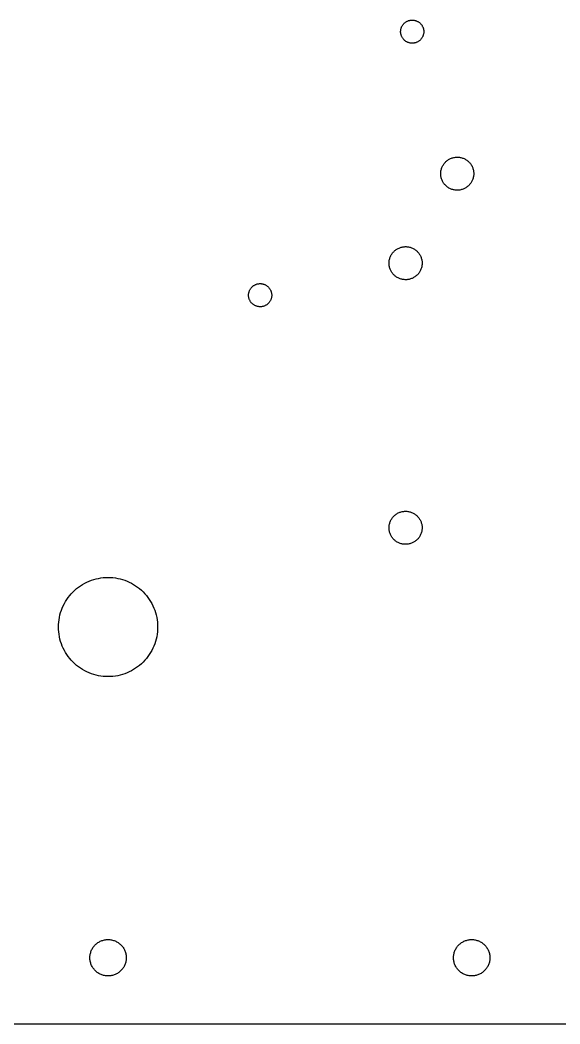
# Model space of a CAD drawing. Header units: metres. Extents: x -150 to 150, y -150 to 150.
# Drawn here: x -13.3 to 68.3, y -150 to 1.7 of the extents above; entities that cross this region are included whole.
import ezdxf

# ---------------------------------------------------------------- set-up
doc = ezdxf.new("R2010")
doc.units = ezdxf.units.M

msp = doc.modelspace()

# ---------------------------------------------------------------- linework, layer by layer
for p, q in [((45.0757, 1.48618), (45.1498, 1.52974)), ((45.1498, 1.52974), (45.2258, 1.56961)), ((45.2258, 1.56961), (45.3038, 1.6057)), ((45.3038, 1.6057), (45.3834, 1.63791)), ((45.3834, 1.63791), (45.4645, 1.66618)), ((45.4645, 1.66618), (45.5469, 1.69044)), ((45.5469, 1.69044), (45.6304, 1.71063)), ((45.6304, 1.71063), (45.7148, 1.7267)), ((45.7148, 1.7267), (45.7999, 1.73862)), ((45.7999, 1.73862), (45.8854, 1.74632)), ((45.8854, 1.74632), (45.9712, 1.74985)), ((45.9712, 1.74985), (46.0571, 1.74915)), ((46.0571, 1.74915), (46.1429, 1.74422)), ((46.1429, 1.74422), (46.2283, 1.73511)), ((46.2283, 1.73511), (46.3131, 1.7218)), ((46.3131, 1.7218), (46.3972, 1.70436)), ((46.3972, 1.70436), (46.4804, 1.68282)), ((46.4804, 1.68282), (46.5624, 1.65721)), ((46.5624, 1.65721), (46.643, 1.62761)), ((46.643, 1.62761), (46.7221, 1.59409)), ((46.7221, 1.59409), (46.7994, 1.55673)), ((46.7994, 1.55673), (46.8748, 1.51562)), ((44.2501, -0.028534), (44.2508, 0.057342)), ((44.2508, 0.057342), (44.2557, 0.143082)), ((44.2557, 0.143082), (44.2648, 0.2285)), ((44.2648, 0.2285), (44.2781, 0.313354)), ((44.2781, 0.313354), (44.2956, 0.397461)), ((44.2956, 0.397461), (44.3171, 0.480606)), ((44.3171, 0.480606), (44.3427, 0.562592)), ((44.3427, 0.562592), (44.3723, 0.643234)), ((44.3723, 0.643234), (44.4058, 0.722321)), ((44.4058, 0.722321), (44.4432, 0.799652)), ((44.4432, 0.799652), (44.4843, 0.875076)), ((44.4843, 0.875076), (44.5291, 0.94838)), ((44.5291, 0.94838), (44.5774, 1.01941)), ((44.5774, 1.01941), (44.6291, 1.08798)), ((44.6291, 1.08798), (44.6841, 1.15393)), ((44.6841, 1.15393), (44.7423, 1.2171)), ((44.7423, 1.2171), (44.8036, 1.27734)), ((44.8036, 1.27734), (44.8677, 1.3345)), ((44.8677, 1.3345), (44.9345, 1.38844)), ((44.9345, 1.38844), (45.0039, 1.43904)), ((45.0039, 1.43904), (45.0757, 1.48618)), ((46.8748, 1.51562), (46.9482, 1.47086)), ((46.9482, 1.47086), (47.0192, 1.42256)), ((47.0192, 1.42256), (47.0878, 1.37083)), ((47.0878, 1.37083), (47.1537, 1.3158)), ((47.1537, 1.3158), (47.2169, 1.2576)), ((47.2169, 1.2576), (47.2771, 1.19637)), ((47.2771, 1.19637), (47.3343, 1.13225)), ((47.3343, 1.13225), (47.3882, 1.06541)), ((47.3882, 1.06541), (47.4388, 0.996002)), ((47.4388, 0.996002), (47.4859, 0.924194)), ((47.4859, 0.924194), (47.5295, 0.850159)), ((47.5295, 0.850159), (47.5694, 0.774078)), ((47.5694, 0.774078), (47.6055, 0.696136)), ((47.6055, 0.696136), (47.6377, 0.616516)), ((47.6377, 0.616516), (47.666, 0.5354)), ((47.666, 0.5354), (47.6902, 0.453003)), ((47.6902, 0.453003), (47.7104, 0.369522)), ((47.7104, 0.369522), (47.7265, 0.285141)), ((47.7265, 0.285141), (47.7384, 0.200073)), ((47.7384, 0.200073), (47.7461, 0.114532)), ((47.7461, 0.114532), (47.7496, 0.028717)), ((47.7496, 0.028717), (47.7489, -0.057159)), ((44.2536, -0.114365), (44.2501, -0.028534)), ((44.2613, -0.199905), (44.2536, -0.114365)), ((44.2732, -0.284973), (44.2613, -0.199905)), ((44.2893, -0.369354), (44.2732, -0.284973)), ((44.3095, -0.452835), (44.2893, -0.369354)), ((44.3337, -0.535233), (44.3095, -0.452835)), ((44.362, -0.616348), (44.3337, -0.535233)), ((44.3942, -0.695969), (44.362, -0.616348)), ((44.4303, -0.773911), (44.3942, -0.695969)), ((44.4702, -0.849991), (44.4303, -0.773911)), ((44.5137, -0.924026), (44.4702, -0.849991)), ((44.5609, -0.995834), (44.5137, -0.924026)), ((44.6115, -1.06525), (44.5609, -0.995834)), ((44.6654, -1.13208), (44.6115, -1.06525)), ((44.7226, -1.1962), (44.6654, -1.13208)), ((44.7828, -1.25743), (44.7226, -1.1962)), ((44.846, -1.31563), (44.7828, -1.25743)), ((44.9119, -1.37067), (44.846, -1.31563)), ((44.9805, -1.42239), (44.9119, -1.37067)), ((45.0515, -1.47069), (44.9805, -1.42239)), ((45.1248, -1.51546), (45.0515, -1.47069)), ((45.2003, -1.55656), (45.1248, -1.51546)), ((46.924, -1.48601), (46.8499, -1.52957)), ((46.9958, -1.43887), (46.924, -1.48601)), ((47.0652, -1.38828), (46.9958, -1.43887)), ((47.132, -1.33434), (47.0652, -1.38828)), ((47.1961, -1.27718), (47.132, -1.33434)), ((47.2574, -1.21693), (47.1961, -1.27718)), ((47.3156, -1.15376), (47.2574, -1.21693)), ((47.3706, -1.08781), (47.3156, -1.15376)), ((47.4223, -1.01924), (47.3706, -1.08781)), ((47.4706, -0.948212), (47.4223, -1.01924)), ((47.5154, -0.874908), (47.4706, -0.948212)), ((47.5565, -0.799484), (47.5154, -0.874908)), ((47.5939, -0.722153), (47.5565, -0.799484)), ((47.6274, -0.643066), (47.5939, -0.722153)), ((47.657, -0.562424), (47.6274, -0.643066)), ((47.6826, -0.480438), (47.657, -0.562424)), ((47.7041, -0.397293), (47.6826, -0.480438)), ((47.7216, -0.313187), (47.7041, -0.397293)), ((47.7349, -0.228333), (47.7216, -0.313187)), ((47.744, -0.142914), (47.7349, -0.228333)), ((47.7489, -0.057159), (47.744, -0.142914)), ((45.2776, -1.59392), (45.2003, -1.55656)), ((45.3567, -1.62744), (45.2776, -1.59392)), ((45.4373, -1.65704), (45.3567, -1.62744)), ((45.5193, -1.68265), (45.4373, -1.65704)), ((45.6025, -1.70419), (45.5193, -1.68265)), ((45.6866, -1.72163), (45.6025, -1.70419)), ((45.7714, -1.73494), (45.6866, -1.72163)), ((45.8568, -1.74405), (45.7714, -1.73494)), ((45.9426, -1.74898), (45.8568, -1.74405)), ((46.0285, -1.74968), (45.9426, -1.74898)), ((46.1143, -1.74615), (46.0285, -1.74968)), ((46.1998, -1.73845), (46.1143, -1.74615)), ((46.2849, -1.72653), (46.1998, -1.73845)), ((46.3693, -1.71046), (46.2849, -1.72653)), ((46.4528, -1.69028), (46.3693, -1.71046)), ((46.5352, -1.66602), (46.4528, -1.69028)), ((46.6163, -1.63774), (46.5352, -1.66602)), ((46.6959, -1.60553), (46.6163, -1.63774)), ((46.7738, -1.56944), (46.6959, -1.60553)), ((46.8499, -1.52957), (46.7738, -1.56944)), ((51.0144, -19.7324), (51.1018, -19.6463)), ((51.1018, -19.6463), (51.1934, -19.5647)), ((51.1934, -19.5647), (51.2889, -19.4876)), ((51.2889, -19.4876), (51.3881, -19.4153)), ((51.3881, -19.4153), (51.4906, -19.348)), ((51.4906, -19.348), (51.5964, -19.2857)), ((51.5964, -19.2857), (51.7051, -19.2288)), ((51.7051, -19.2288), (51.8164, -19.1772)), ((51.8164, -19.1772), (51.9302, -19.1312)), ((51.9302, -19.1312), (52.0461, -19.0908)), ((52.0461, -19.0908), (52.1638, -19.0562)), ((52.1638, -19.0562), (52.283, -19.0273)), ((52.283, -19.0273), (52.4036, -19.0044)), ((52.4036, -19.0044), (52.5251, -18.9874)), ((52.5251, -18.9874), (52.6473, -18.9763)), ((52.6473, -18.9763), (52.7699, -18.9713)), ((52.7699, -18.9713), (52.8926, -18.9723)), ((52.8926, -18.9723), (53.0151, -18.9793)), ((53.0151, -18.9793), (53.1371, -18.9924)), ((53.1371, -18.9924), (53.2584, -19.0114)), ((53.2584, -19.0114), (53.3785, -19.0363)), ((53.3785, -19.0363), (53.4973, -19.0671)), ((53.4973, -19.0671), (53.6144, -19.1036)), ((53.6144, -19.1036), (53.7296, -19.1459)), ((53.7296, -19.1459), (53.8426, -19.1938)), ((53.8426, -19.1938), (53.9531, -19.2472)), ((53.9531, -19.2472), (54.0608, -19.3059)), ((54.0608, -19.3059), (54.1655, -19.3698)), ((54.1655, -19.3698), (54.267, -19.4389)), ((54.267, -19.4389), (54.365, -19.5128)), ((54.365, -19.5128), (54.4592, -19.5914)), ((54.4592, -19.5914), (54.5494, -19.6745)), ((54.5494, -19.6745), (54.6355, -19.762)), ((50.3192, -21.2667), (50.3322, -21.1447)), ((50.3322, -21.1447), (50.3512, -21.0234)), ((50.3512, -21.0234), (50.3761, -20.9033)), ((50.3761, -20.9033), (50.4069, -20.7845)), ((50.4069, -20.7845), (50.4435, -20.6674)), ((50.4435, -20.6674), (50.4858, -20.5522)), ((50.4858, -20.5522), (50.5337, -20.4392)), ((50.5337, -20.4392), (50.587, -20.3287)), ((50.587, -20.3287), (50.6458, -20.221)), ((50.6458, -20.221), (50.7097, -20.1162)), ((50.7097, -20.1162), (50.7787, -20.0148)), ((50.7787, -20.0148), (50.8526, -19.9168)), ((50.8526, -19.9168), (50.9312, -19.8226)), ((50.9312, -19.8226), (51.0144, -19.7324)), ((54.6355, -19.762), (54.7171, -19.8536)), ((54.7171, -19.8536), (54.7942, -19.9491)), ((54.7942, -19.9491), (54.8665, -20.0482)), ((54.8665, -20.0482), (54.9338, -20.1508)), ((54.9338, -20.1508), (54.996, -20.2566)), ((54.996, -20.2566), (55.053, -20.3652)), ((55.053, -20.3652), (55.1046, -20.4766)), ((55.1046, -20.4766), (55.1506, -20.5903)), ((55.1506, -20.5903), (55.191, -20.7062)), ((55.191, -20.7062), (55.2256, -20.8239)), ((55.2256, -20.8239), (55.2545, -20.9432)), ((55.2545, -20.9432), (55.2774, -21.0637)), ((55.2774, -21.0637), (55.2944, -21.1853)), ((55.2944, -21.1853), (55.3055, -21.3075)), ((50.3111, -21.5119), (50.3121, -21.3892)), ((50.3162, -21.6345), (50.3111, -21.5119)), ((50.3121, -21.3892), (50.3192, -21.2667)), ((50.3272, -21.7567), (50.3162, -21.6345)), ((50.3442, -21.8782), (50.3272, -21.7567)), ((50.3672, -21.9987), (50.3442, -21.8782)), ((50.396, -22.118), (50.3672, -21.9987)), ((50.4307, -22.2357), (50.396, -22.118)), ((50.4711, -22.3516), (50.4307, -22.2357)), ((50.5171, -22.4653), (50.4711, -22.3516)), ((50.5686, -22.5767), (50.5171, -22.4653)), ((50.6256, -22.6854), (50.5686, -22.5767)), ((50.6878, -22.7911), (50.6256, -22.6854)), ((54.9759, -22.721), (54.9119, -22.8257)), ((55.0346, -22.6132), (54.9759, -22.721)), ((55.088, -22.5027), (55.0346, -22.6132)), ((55.1359, -22.3898), (55.088, -22.5027)), ((55.1781, -22.2746), (55.1359, -22.3898)), ((55.2147, -22.1574), (55.1781, -22.2746)), ((55.2455, -22.0387), (55.2147, -22.1574)), ((55.2704, -21.9185), (55.2455, -22.0387)), ((55.2894, -21.7973), (55.2704, -21.9185)), ((55.3025, -21.6753), (55.2894, -21.7973)), ((55.3095, -21.5528), (55.3025, -21.6753)), ((55.3055, -21.3075), (55.3105, -21.4301)), ((55.3105, -21.4301), (55.3095, -21.5528)), ((50.7551, -22.8937), (50.6878, -22.7911)), ((50.8274, -22.9929), (50.7551, -22.8937)), ((50.9045, -23.0884), (50.8274, -22.9929)), ((50.9862, -23.1799), (50.9045, -23.0884)), ((51.0722, -23.2674), (50.9862, -23.1799)), ((51.1624, -23.3506), (51.0722, -23.2674)), ((51.2567, -23.4292), (51.1624, -23.3506)), ((51.3546, -23.5031), (51.2567, -23.4292)), ((51.4561, -23.5721), (51.3546, -23.5031)), ((51.5608, -23.636), (51.4561, -23.5721)), ((51.6685, -23.6948), (51.5608, -23.636)), ((51.7791, -23.7481), (51.6685, -23.6948)), ((51.892, -23.796), (51.7791, -23.7481)), ((52.0072, -23.8383), (51.892, -23.796)), ((52.1243, -23.8749), (52.0072, -23.8383)), ((52.2431, -23.9057), (52.1243, -23.8749)), ((52.3633, -23.9306), (52.2431, -23.9057)), ((52.4845, -23.9496), (52.3633, -23.9306)), ((52.6065, -23.9626), (52.4845, -23.9496)), ((52.729, -23.9696), (52.6065, -23.9626)), ((52.8517, -23.9706), (52.729, -23.9696)), ((52.9743, -23.9656), (52.8517, -23.9706)), ((53.0965, -23.9546), (52.9743, -23.9656)), ((53.218, -23.9376), (53.0965, -23.9546)), ((53.3386, -23.9146), (53.218, -23.9376)), ((53.4579, -23.8858), (53.3386, -23.9146)), ((53.5756, -23.8511), (53.4579, -23.8858)), ((53.6914, -23.8107), (53.5756, -23.8511)), ((53.8052, -23.7647), (53.6914, -23.8107)), ((53.9165, -23.7132), (53.8052, -23.7647)), ((54.0252, -23.6562), (53.9165, -23.7132)), ((54.131, -23.594), (54.0252, -23.6562)), ((54.2336, -23.5266), (54.131, -23.594)), ((54.3327, -23.4543), (54.2336, -23.5266)), ((54.4282, -23.3773), (54.3327, -23.4543)), ((54.5198, -23.2956), (54.4282, -23.3773)), ((54.6073, -23.2096), (54.5198, -23.2956)), ((54.6904, -23.1193), (54.6073, -23.2096)), ((54.769, -23.0251), (54.6904, -23.1193)), ((54.8429, -22.9272), (54.769, -23.0251)), ((54.9119, -22.8257), (54.8429, -22.9272)), ((43.0416, -33.4459), (43.1202, -33.3517)), ((43.1202, -33.3517), (43.2034, -33.2614)), ((43.2034, -33.2614), (43.2908, -33.1754)), ((43.2908, -33.1754), (43.3824, -33.0937)), ((43.3824, -33.0937), (43.4779, -33.0166)), ((43.4779, -33.0166), (43.5771, -32.9444)), ((43.5771, -32.9444), (43.6796, -32.877)), ((43.6796, -32.877), (43.7854, -32.8148)), ((43.7854, -32.8148), (43.8941, -32.7578)), ((43.8941, -32.7578), (44.0054, -32.7063)), ((44.0054, -32.7063), (44.1192, -32.6602)), ((44.1192, -32.6602), (44.2351, -32.6199)), ((44.2351, -32.6199), (44.3528, -32.5852)), ((44.3528, -32.5852), (44.472, -32.5564)), ((44.472, -32.5564), (44.5926, -32.5334)), ((44.5926, -32.5334), (44.7141, -32.5164)), ((44.7141, -32.5164), (44.8363, -32.5054)), ((44.8363, -32.5054), (44.9589, -32.5004)), ((44.9589, -32.5004), (45.0816, -32.5014)), ((45.0816, -32.5014), (45.2041, -32.5084)), ((45.2041, -32.5084), (45.3261, -32.5214)), ((45.3261, -32.5214), (45.4474, -32.5404)), ((45.4474, -32.5404), (45.5675, -32.5653)), ((45.5675, -32.5653), (45.6863, -32.5961)), ((45.6863, -32.5961), (45.8034, -32.6327)), ((45.8034, -32.6327), (45.9186, -32.675)), ((45.9186, -32.675), (46.0316, -32.7229)), ((46.0316, -32.7229), (46.1421, -32.7762)), ((46.1421, -32.7762), (46.2498, -32.835)), ((46.2498, -32.835), (46.3545, -32.8989)), ((46.3545, -32.8989), (46.456, -32.9679)), ((46.456, -32.9679), (46.554, -33.0418)), ((46.554, -33.0418), (46.6482, -33.1204)), ((46.6482, -33.1204), (46.7384, -33.2036)), ((46.7384, -33.2036), (46.8245, -33.291)), ((46.8245, -33.291), (46.9061, -33.3826)), ((46.9061, -33.3826), (46.9832, -33.4781)), ((42.5012, -34.9182), (42.5082, -34.7957)), ((42.5082, -34.7957), (42.5212, -34.6737)), ((42.5212, -34.6737), (42.5402, -34.5525)), ((42.5402, -34.5525), (42.5651, -34.4323)), ((42.5651, -34.4323), (42.5959, -34.3136)), ((42.5959, -34.3136), (42.6325, -34.1964)), ((42.6325, -34.1964), (42.6748, -34.0812)), ((42.6748, -34.0812), (42.7227, -33.9682)), ((42.7227, -33.9682), (42.776, -33.8578)), ((42.776, -33.8578), (42.8347, -33.75)), ((42.8347, -33.75), (42.8987, -33.6453)), ((42.8987, -33.6453), (42.9677, -33.5438)), ((42.9677, -33.5438), (43.0416, -33.4459)), ((46.9832, -33.4781), (47.0555, -33.5773)), ((47.0555, -33.5773), (47.1228, -33.6799)), ((47.1228, -33.6799), (47.185, -33.7856)), ((47.185, -33.7856), (47.242, -33.8943)), ((47.242, -33.8943), (47.2935, -34.0056)), ((47.2935, -34.0056), (47.3396, -34.1194)), ((47.3396, -34.1194), (47.38, -34.2353)), ((47.38, -34.2353), (47.4146, -34.353)), ((47.4146, -34.353), (47.4435, -34.4722)), ((47.4435, -34.4722), (47.4664, -34.5928)), ((47.4664, -34.5928), (47.4834, -34.7143)), ((47.4834, -34.7143), (47.4945, -34.8365)), ((47.4945, -34.8365), (47.4995, -34.9591)), ((42.5002, -35.0409), (42.5012, -34.9182)), ((42.5052, -35.1635), (42.5002, -35.0409)), ((42.5162, -35.2857), (42.5052, -35.1635)), ((42.5332, -35.4073), (42.5162, -35.2857)), ((42.5562, -35.5278), (42.5332, -35.4073)), ((42.585, -35.6471), (42.5562, -35.5278)), ((42.6197, -35.7648), (42.585, -35.6471)), ((42.66, -35.8806), (42.6197, -35.7648)), ((42.7061, -35.9944), (42.66, -35.8806)), ((42.7576, -36.1057), (42.7061, -35.9944)), ((42.8146, -36.2144), (42.7576, -36.1057)), ((42.8768, -36.3202), (42.8146, -36.2144)), ((42.9441, -36.4228), (42.8768, -36.3202)), ((47.1009, -36.3548), (47.0319, -36.4562)), ((47.1649, -36.25), (47.1009, -36.3548)), ((47.2236, -36.1423), (47.1649, -36.25)), ((47.277, -36.0318), (47.2236, -36.1423)), ((47.3249, -35.9188), (47.277, -36.0318)), ((47.3671, -35.8036), (47.3249, -35.9188)), ((47.4037, -35.6865), (47.3671, -35.8036)), ((47.4345, -35.5677), (47.4037, -35.6865)), ((47.4594, -35.4476), (47.4345, -35.5677)), ((47.4784, -35.3263), (47.4594, -35.4476)), ((47.4915, -35.2043), (47.4784, -35.3263)), ((47.4985, -35.0818), (47.4915, -35.2043)), ((47.4995, -34.9591), (47.4985, -35.0818)), ((43.0164, -36.5219), (42.9441, -36.4228)), ((43.0935, -36.6174), (43.0164, -36.5219)), ((43.1752, -36.709), (43.0935, -36.6174)), ((43.2612, -36.7965), (43.1752, -36.709)), ((43.3515, -36.8796), (43.2612, -36.7965)), ((43.4457, -36.9582), (43.3515, -36.8796)), ((43.5436, -37.0321), (43.4457, -36.9582)), ((43.6451, -37.1011), (43.5436, -37.0321)), ((43.7498, -37.1651), (43.6451, -37.1011)), ((43.8576, -37.2238), (43.7498, -37.1651)), ((43.968, -37.2772), (43.8576, -37.2238)), ((44.081, -37.3251), (43.968, -37.2772)), ((44.1962, -37.3673), (44.081, -37.3251)), ((44.3133, -37.4039), (44.1962, -37.3673)), ((44.4321, -37.4347), (44.3133, -37.4039)), ((44.5523, -37.4596), (44.4321, -37.4347)), ((44.6735, -37.4786), (44.5523, -37.4596)), ((44.7955, -37.4917), (44.6735, -37.4786)), ((44.918, -37.4987), (44.7955, -37.4917)), ((45.0407, -37.4997), (44.918, -37.4987)), ((45.1633, -37.4947), (45.0407, -37.4997)), ((45.2855, -37.4836), (45.1633, -37.4947)), ((45.4071, -37.4666), (45.2855, -37.4836)), ((45.5276, -37.4437), (45.4071, -37.4666)), ((45.6469, -37.4148), (45.5276, -37.4437)), ((45.7646, -37.3802), (45.6469, -37.4148)), ((45.8804, -37.3398), (45.7646, -37.3802)), ((45.9942, -37.2938), (45.8804, -37.3398)), ((46.1055, -37.2422), (45.9942, -37.2938)), ((46.2142, -37.1852), (46.1055, -37.2422)), ((46.32, -37.123), (46.2142, -37.1852)), ((46.4226, -37.0557), (46.32, -37.123)), ((46.5217, -36.9834), (46.4226, -37.0557)), ((46.6172, -36.9063), (46.5217, -36.9834)), ((46.7088, -36.8247), (46.6172, -36.9063)), ((46.7963, -36.7386), (46.7088, -36.8247)), ((46.8794, -36.6484), (46.7963, -36.7386)), ((46.958, -36.5542), (46.8794, -36.6484)), ((47.0319, -36.4562), (46.958, -36.5542)), ((21.2781, -39.5238), (21.2956, -39.4397)), ((21.2956, -39.4397), (21.3171, -39.3566)), ((21.3171, -39.3566), (21.3427, -39.2746)), ((21.3427, -39.2746), (21.3723, -39.1939)), ((21.3723, -39.1939), (21.4058, -39.1148)), ((21.4058, -39.1148), (21.4432, -39.0375)), ((21.4432, -39.0375), (21.4843, -38.9621)), ((21.4843, -38.9621), (21.5291, -38.8888)), ((21.5291, -38.8888), (21.5774, -38.8177)), ((21.5774, -38.8177), (21.6291, -38.7492)), ((21.6291, -38.7492), (21.6841, -38.6832)), ((21.6841, -38.6832), (21.7423, -38.6201)), ((21.7423, -38.6201), (21.8036, -38.5598)), ((21.8036, -38.5598), (21.8677, -38.5027)), ((21.8677, -38.5027), (21.9345, -38.4487)), ((21.9345, -38.4487), (22.0039, -38.3981)), ((22.0039, -38.3981), (22.0757, -38.351)), ((22.0757, -38.351), (22.1498, -38.3074)), ((22.1498, -38.3074), (22.2258, -38.2675)), ((22.2258, -38.2675), (22.3038, -38.2315)), ((22.3038, -38.2315), (22.3834, -38.1992)), ((22.3834, -38.1992), (22.4645, -38.171)), ((22.4645, -38.171), (22.5469, -38.1467)), ((22.5469, -38.1467), (22.6304, -38.1265)), ((22.6304, -38.1265), (22.7148, -38.1105)), ((22.7148, -38.1105), (22.7999, -38.0985)), ((22.7999, -38.0985), (22.8854, -38.0908)), ((22.8854, -38.0908), (22.9712, -38.0873)), ((22.9712, -38.0873), (23.0571, -38.088)), ((23.0571, -38.088), (23.1429, -38.0929)), ((23.1429, -38.0929), (23.2283, -38.1021)), ((23.2283, -38.1021), (23.3131, -38.1153)), ((23.3131, -38.1153), (23.3972, -38.1328)), ((23.3972, -38.1328), (23.4804, -38.1543)), ((23.4804, -38.1543), (23.5624, -38.1799)), ((23.5624, -38.1799), (23.643, -38.2095)), ((23.643, -38.2095), (23.7221, -38.2431)), ((23.7221, -38.2431), (23.7994, -38.2804)), ((23.7994, -38.2804), (23.8748, -38.3215)), ((23.8748, -38.3215), (23.9482, -38.3663)), ((23.9482, -38.3663), (24.0192, -38.4146)), ((24.0192, -38.4146), (24.0878, -38.4663)), ((24.0878, -38.4663), (24.1537, -38.5214)), ((24.1537, -38.5214), (24.2169, -38.5796)), ((24.2169, -38.5796), (24.2771, -38.6408)), ((24.2771, -38.6408), (24.3343, -38.7049)), ((24.3343, -38.7049), (24.3882, -38.7717)), ((24.3882, -38.7717), (24.4388, -38.8412)), ((24.4388, -38.8412), (24.4859, -38.913)), ((24.4859, -38.913), (24.5295, -38.987)), ((24.5295, -38.987), (24.5694, -39.0631)), ((24.5694, -39.0631), (24.6055, -39.141)), ((24.6055, -39.141), (24.6377, -39.2206)), ((24.6377, -39.2206), (24.666, -39.3017)), ((24.666, -39.3017), (24.6902, -39.3841)), ((24.6902, -39.3841), (24.7104, -39.4676)), ((21.2501, -39.8657), (21.2508, -39.7798)), ((21.2536, -39.9515), (21.2501, -39.8657)), ((21.2508, -39.7798), (21.2557, -39.6941)), ((21.2613, -40.0371), (21.2536, -39.9515)), ((21.2557, -39.6941), (21.2648, -39.6087)), ((21.2732, -40.1221), (21.2613, -40.0371)), ((21.2648, -39.6087), (21.2781, -39.5238)), ((21.2893, -40.2065), (21.2732, -40.1221)), ((21.3095, -40.29), (21.2893, -40.2065)), ((21.3337, -40.3724), (21.3095, -40.29)), ((21.362, -40.4535), (21.3337, -40.3724)), ((21.3942, -40.5331), (21.362, -40.4535)), ((21.4303, -40.6111), (21.3942, -40.5331)), ((21.4702, -40.6872), (21.4303, -40.6111)), ((21.5137, -40.7612), (21.4702, -40.6872)), ((21.5609, -40.833), (21.5137, -40.7612)), ((21.6115, -40.9024), (21.5609, -40.833)), ((21.6654, -40.9693), (21.6115, -40.9024)), ((21.7226, -41.0334), (21.6654, -40.9693)), ((24.3706, -40.925), (24.3156, -40.9909)), ((24.4223, -40.8564), (24.3706, -40.925)), ((24.4706, -40.7854), (24.4223, -40.8564)), ((24.5154, -40.7121), (24.4706, -40.7854)), ((24.5565, -40.6367), (24.5154, -40.7121)), ((24.5939, -40.5593), (24.5565, -40.6367)), ((24.6274, -40.4802), (24.5939, -40.5593)), ((24.657, -40.3996), (24.6274, -40.4802)), ((24.6826, -40.3176), (24.657, -40.3996)), ((24.7041, -40.2345), (24.6826, -40.3176)), ((24.7216, -40.1504), (24.7041, -40.2345)), ((24.7104, -39.4676), (24.7265, -39.552)), ((24.7349, -40.0655), (24.7216, -40.1504)), ((24.7265, -39.552), (24.7384, -39.6371)), ((24.744, -39.9801), (24.7349, -40.0655)), ((24.7384, -39.6371), (24.7461, -39.7226)), ((24.7489, -39.8943), (24.744, -39.9801)), ((24.7461, -39.7226), (24.7496, -39.8084)), ((24.7496, -39.8084), (24.7489, -39.8943)), ((21.7828, -41.0946), (21.7226, -41.0334)), ((21.846, -41.1528), (21.7828, -41.0946)), ((21.9119, -41.2078), (21.846, -41.1528)), ((21.9805, -41.2596), (21.9119, -41.2078)), ((22.0515, -41.3079), (21.9805, -41.2596)), ((22.1248, -41.3526), (22.0515, -41.3079)), ((22.2003, -41.3937), (22.1248, -41.3526)), ((22.2776, -41.4311), (22.2003, -41.3937)), ((22.3567, -41.4646), (22.2776, -41.4311)), ((22.4373, -41.4942), (22.3567, -41.4646)), ((22.5193, -41.5198), (22.4373, -41.4942)), ((22.6025, -41.5414), (22.5193, -41.5198)), ((22.6866, -41.5588), (22.6025, -41.5414)), ((22.7714, -41.5721), (22.6866, -41.5588)), ((22.8568, -41.5812), (22.7714, -41.5721)), ((22.9426, -41.5861), (22.8568, -41.5812)), ((23.0285, -41.5868), (22.9426, -41.5861)), ((23.1143, -41.5833), (23.0285, -41.5868)), ((23.1998, -41.5756), (23.1143, -41.5833)), ((23.2849, -41.5637), (23.1998, -41.5756)), ((23.3693, -41.5476), (23.2849, -41.5637)), ((23.4528, -41.5275), (23.3693, -41.5476)), ((23.5352, -41.5032), (23.4528, -41.5275)), ((23.6163, -41.4749), (23.5352, -41.5032)), ((23.6959, -41.4427), (23.6163, -41.4749)), ((23.7738, -41.4066), (23.6959, -41.4427)), ((23.8499, -41.3667), (23.7738, -41.4066)), ((23.924, -41.3232), (23.8499, -41.3667)), ((23.9958, -41.276), (23.924, -41.3232)), ((24.0652, -41.2254), (23.9958, -41.276)), ((24.132, -41.1715), (24.0652, -41.2254)), ((24.1961, -41.1143), (24.132, -41.1715)), ((24.2574, -41.0541), (24.1961, -41.1143)), ((24.3156, -40.9909), (24.2574, -41.0541)), ((43.6797, -72.877), (43.7854, -72.8148)), ((43.7854, -72.8148), (43.8941, -72.7578)), ((43.8941, -72.7578), (44.0054, -72.7063)), ((44.0054, -72.7063), (44.1192, -72.6602)), ((44.1192, -72.6602), (44.2351, -72.6198)), ((44.2351, -72.6198), (44.3528, -72.5852)), ((44.3528, -72.5852), (44.472, -72.5564)), ((44.472, -72.5564), (44.5926, -72.5334)), ((44.5926, -72.5334), (44.7141, -72.5164)), ((44.7141, -72.5164), (44.8363, -72.5054)), ((44.8363, -72.5054), (44.9589, -72.5003)), ((44.9589, -72.5003), (45.0816, -72.5013)), ((45.0816, -72.5013), (45.2041, -72.5084)), ((45.2041, -72.5084), (45.3261, -72.5214)), ((45.3261, -72.5214), (45.4474, -72.5404)), ((45.4474, -72.5404), (45.5675, -72.5653)), ((45.5675, -72.5653), (45.6863, -72.5961)), ((45.6863, -72.5961), (45.8034, -72.6327)), ((45.8034, -72.6327), (45.9186, -72.675)), ((45.9186, -72.675), (46.0316, -72.7229)), ((46.0316, -72.7229), (46.1421, -72.7762)), ((46.1421, -72.7762), (46.2498, -72.8349)), ((46.2498, -72.8349), (46.3546, -72.8989)), ((42.5651, -74.4323), (42.5959, -74.3135)), ((42.5959, -74.3135), (42.6325, -74.1964)), ((42.6325, -74.1964), (42.6748, -74.0812)), ((42.6748, -74.0812), (42.7227, -73.9682)), ((42.7227, -73.9682), (42.776, -73.8577)), ((42.776, -73.8577), (42.8348, -73.75)), ((42.8348, -73.75), (42.8987, -73.6453)), ((42.8987, -73.6453), (42.9677, -73.5438)), ((42.9677, -73.5438), (43.0416, -73.4459)), ((43.0416, -73.4459), (43.1202, -73.3516)), ((43.1202, -73.3516), (43.2034, -73.2614)), ((43.2034, -73.2614), (43.2908, -73.1754)), ((43.2908, -73.1754), (43.3824, -73.0937)), ((43.3824, -73.0937), (43.4779, -73.0166)), ((43.4779, -73.0166), (43.5771, -72.9443)), ((43.5771, -72.9443), (43.6797, -72.877)), ((46.3546, -72.8989), (46.456, -72.9679)), ((46.456, -72.9679), (46.554, -73.0418)), ((46.554, -73.0418), (46.6482, -73.1204)), ((46.6482, -73.1204), (46.7384, -73.2036)), ((46.7384, -73.2036), (46.8245, -73.291)), ((46.8245, -73.291), (46.9061, -73.3826)), ((46.9061, -73.3826), (46.9832, -73.4781)), ((46.9832, -73.4781), (47.0555, -73.5773)), ((47.0555, -73.5773), (47.1228, -73.6798)), ((47.1228, -73.6798), (47.185, -73.7856)), ((47.185, -73.7856), (47.242, -73.8943)), ((47.242, -73.8943), (47.2936, -74.0056)), ((47.2936, -74.0056), (47.3396, -74.1194)), ((47.3396, -74.1194), (47.38, -74.2352)), ((47.38, -74.2352), (47.4146, -74.353)), ((47.4146, -74.353), (47.4435, -74.4722)), ((42.5002, -75.0409), (42.5012, -74.9182)), ((42.5052, -75.1635), (42.5002, -75.0409)), ((42.5012, -74.9182), (42.5082, -74.7957)), ((42.5162, -75.2857), (42.5052, -75.1635)), ((42.5082, -74.7957), (42.5212, -74.6737)), ((42.5332, -75.4072), (42.5162, -75.2857)), ((42.5212, -74.6737), (42.5402, -74.5525)), ((42.5562, -75.5278), (42.5332, -75.4072)), ((42.5402, -74.5525), (42.5651, -74.4323)), ((42.585, -75.647), (42.5562, -75.5278)), ((42.6197, -75.7648), (42.585, -75.647)), ((42.6601, -75.8806), (42.6197, -75.7648)), ((47.3671, -75.8036), (47.3249, -75.9188)), ((47.4037, -75.6865), (47.3671, -75.8036)), ((47.4345, -75.5677), (47.4037, -75.6865)), ((47.4594, -75.4476), (47.4345, -75.5677)), ((47.4435, -74.4722), (47.4664, -74.5928)), ((47.4784, -75.3263), (47.4594, -75.4476)), ((47.4664, -74.5928), (47.4834, -74.7143)), ((47.4915, -75.2043), (47.4784, -75.3263)), ((47.4834, -74.7143), (47.4945, -74.8365)), ((47.4985, -75.0818), (47.4915, -75.2043)), ((47.4945, -74.8365), (47.4995, -74.9591)), ((47.4995, -74.9591), (47.4985, -75.0818)), ((42.7061, -75.9944), (42.6601, -75.8806)), ((42.7576, -76.1057), (42.7061, -75.9944)), ((42.8146, -76.2144), (42.7576, -76.1057)), ((42.8768, -76.3202), (42.8146, -76.2144)), ((42.9442, -76.4228), (42.8768, -76.3202)), ((43.0164, -76.5219), (42.9442, -76.4228)), ((43.0935, -76.6174), (43.0164, -76.5219)), ((43.1752, -76.709), (43.0935, -76.6174)), ((43.2612, -76.7965), (43.1752, -76.709)), ((43.3515, -76.8796), (43.2612, -76.7965)), ((43.4457, -76.9582), (43.3515, -76.8796)), ((43.5436, -77.0321), (43.4457, -76.9582)), ((43.6451, -77.1011), (43.5436, -77.0321)), ((43.7498, -77.1651), (43.6451, -77.1011)), ((43.8576, -77.2238), (43.7498, -77.1651)), ((43.968, -77.2772), (43.8576, -77.2238)), ((44.081, -77.325), (43.968, -77.2772)), ((44.1962, -77.3673), (44.081, -77.325)), ((44.3134, -77.4039), (44.1962, -77.3673)), ((45.7646, -77.3802), (45.6469, -77.4148)), ((45.8804, -77.3398), (45.7646, -77.3802)), ((45.9942, -77.2937), (45.8804, -77.3398)), ((46.1055, -77.2422), (45.9942, -77.2937)), ((46.2142, -77.1852), (46.1055, -77.2422)), ((46.32, -77.123), (46.2142, -77.1852)), ((46.4226, -77.0557), (46.32, -77.123)), ((46.5217, -76.9834), (46.4226, -77.0557)), ((46.6172, -76.9063), (46.5217, -76.9834)), ((46.7088, -76.8247), (46.6172, -76.9063)), ((46.7963, -76.7386), (46.7088, -76.8247)), ((46.8794, -76.6484), (46.7963, -76.7386)), ((46.958, -76.5542), (46.8794, -76.6484)), ((47.0319, -76.4562), (46.958, -76.5542)), ((47.1009, -76.3547), (47.0319, -76.4562)), ((47.1649, -76.25), (47.1009, -76.3547)), ((47.2236, -76.1423), (47.1649, -76.25)), ((47.277, -76.0318), (47.2236, -76.1423)), ((47.3249, -75.9188), (47.277, -76.0318)), ((44.4321, -77.4347), (44.3134, -77.4039)), ((44.5523, -77.4596), (44.4321, -77.4347)), ((44.6735, -77.4786), (44.5523, -77.4596)), ((44.7955, -77.4916), (44.6735, -77.4786)), ((44.918, -77.4987), (44.7955, -77.4916)), ((45.0407, -77.4997), (44.918, -77.4987)), ((45.1633, -77.4947), (45.0407, -77.4997)), ((45.2855, -77.4836), (45.1633, -77.4947)), ((45.4071, -77.4666), (45.2855, -77.4836)), ((45.5276, -77.4437), (45.4071, -77.4666)), ((45.6469, -77.4148), (45.5276, -77.4437)), ((-3.85576, -83.567), (-3.53546, -83.3856)), ((-3.53546, -83.3856), (-3.20665, -83.2201)), ((-3.20665, -83.2201), (-2.87012, -83.0709)), ((-2.87012, -83.0709), (-2.52667, -82.9384)), ((-2.52667, -82.9384), (-2.17712, -82.8229)), ((-2.17712, -82.8229), (-1.82234, -82.7248)), ((-1.82234, -82.7248), (-1.46317, -82.6441)), ((-1.46317, -82.6441), (-1.10046, -82.5812)), ((-1.10046, -82.5812), (-0.735123, -82.5361)), ((-0.735123, -82.5361), (-0.367996, -82.509)), ((-0.367996, -82.509), (0, -82.5)), ((0, -82.5), (0.367996, -82.509)), ((0.367996, -82.509), (0.735123, -82.5361)), ((0.735123, -82.5361), (1.10046, -82.5812)), ((1.10046, -82.5812), (1.46317, -82.6441)), ((1.46317, -82.6441), (1.82234, -82.7248)), ((1.82234, -82.7248), (2.17712, -82.8229)), ((2.17712, -82.8229), (2.52667, -82.9384)), ((2.52667, -82.9384), (2.87012, -83.0709)), ((2.87012, -83.0709), (3.20665, -83.2201)), ((3.20665, -83.2201), (3.53546, -83.3856)), ((3.53546, -83.3856), (3.85576, -83.567)), ((-5.79758, -85.2421), (-5.55713, -84.9633)), ((-5.55713, -84.9633), (-5.3033, -84.6967)), ((-5.3033, -84.6967), (-5.03668, -84.4429)), ((-5.03668, -84.4429), (-4.75795, -84.2024)), ((-4.75795, -84.2024), (-4.46774, -83.9759)), ((-4.46774, -83.9759), (-4.16676, -83.764)), ((-4.16676, -83.764), (-3.85576, -83.567)), ((3.85576, -83.567), (4.16676, -83.764)), ((4.16676, -83.764), (4.46774, -83.9759)), ((4.46774, -83.9759), (4.75795, -84.2024)), ((4.75795, -84.2024), (5.03668, -84.4429)), ((5.03668, -84.4429), (5.3033, -84.6967)), ((5.3033, -84.6967), (5.55713, -84.9633)), ((5.55713, -84.9633), (5.79758, -85.2421)), ((-6.77991, -86.7933), (-6.6144, -86.4645)), ((-6.6144, -86.4645), (-6.43295, -86.1442)), ((-6.43295, -86.1442), (-6.23601, -85.8332)), ((-6.23601, -85.8332), (-6.02405, -85.5323)), ((-6.02405, -85.5323), (-5.79758, -85.2421)), ((5.79758, -85.2421), (6.02405, -85.5323)), ((6.02405, -85.5323), (6.23601, -85.8332)), ((6.23601, -85.8332), (6.43295, -86.1442)), ((6.43295, -86.1442), (6.6144, -86.4645)), ((6.6144, -86.4645), (6.77991, -86.7933)), ((-7.27522, -88.1776), (-7.17705, -87.8229)), ((-7.17705, -87.8229), (-7.06157, -87.4733)), ((-7.06157, -87.4733), (-6.92909, -87.1299)), ((-6.92909, -87.1299), (-6.77991, -86.7933)), ((6.77991, -86.7933), (6.92909, -87.1299)), ((6.92909, -87.1299), (7.06157, -87.4733)), ((7.06157, -87.4733), (7.17705, -87.8229)), ((7.17705, -87.8229), (7.27522, -88.1776)), ((-7.49095, -89.632), (-7.46388, -89.2649)), ((-7.46388, -89.2649), (-7.41882, -88.8995)), ((-7.41882, -88.8995), (-7.35588, -88.5368)), ((-7.35588, -88.5368), (-7.27522, -88.1776)), ((7.27522, -88.1776), (7.35588, -88.5368)), ((7.35588, -88.5368), (7.41882, -88.8995)), ((7.41882, -88.8995), (7.46388, -89.2649)), ((7.46388, -89.2649), (7.49095, -89.632)), ((-7.5, -90), (-7.49095, -89.632)), ((-7.49095, -90.368), (-7.5, -90)), ((-7.46388, -90.7351), (-7.49095, -90.368)), ((-7.41882, -91.1005), (-7.46388, -90.7351)), ((7.46388, -90.7351), (7.41882, -91.1005)), ((7.49095, -90.368), (7.46388, -90.7351)), ((7.49095, -89.632), (7.5, -90)), ((7.5, -90), (7.49095, -90.368)), ((-7.35588, -91.4632), (-7.41882, -91.1005)), ((-7.27522, -91.8223), (-7.35588, -91.4632)), ((-7.17705, -92.1771), (-7.27522, -91.8223)), ((-7.06157, -92.5267), (-7.17705, -92.1771)), ((-6.92909, -92.8701), (-7.06157, -92.5267)), ((7.06157, -92.5267), (6.92909, -92.8701)), ((7.17705, -92.1771), (7.06157, -92.5267)), ((7.27522, -91.8223), (7.17705, -92.1771)), ((7.35588, -91.4632), (7.27522, -91.8223)), ((7.41882, -91.1005), (7.35588, -91.4632)), ((-6.77991, -93.2067), (-6.92909, -92.8701)), ((-6.6144, -93.5355), (-6.77991, -93.2067)), ((-6.43295, -93.8558), (-6.6144, -93.5355)), ((-6.23601, -94.1668), (-6.43295, -93.8558)), ((6.43295, -93.8558), (6.23601, -94.1668)), ((6.6144, -93.5355), (6.43295, -93.8558)), ((6.77991, -93.2067), (6.6144, -93.5355)), ((6.92909, -92.8701), (6.77991, -93.2067)), ((-6.02405, -94.4677), (-6.23601, -94.1668)), ((-5.79758, -94.7579), (-6.02405, -94.4677)), ((-5.55713, -95.0367), (-5.79758, -94.7579)), ((-5.3033, -95.3033), (-5.55713, -95.0367)), ((-5.03668, -95.5571), (-5.3033, -95.3033)), ((-4.75795, -95.7976), (-5.03668, -95.5571)), ((5.03668, -95.5571), (4.75795, -95.7976)), ((5.3033, -95.3033), (5.03668, -95.5571)), ((5.55713, -95.0367), (5.3033, -95.3033)), ((5.79758, -94.7579), (5.55713, -95.0367)), ((6.02405, -94.4677), (5.79758, -94.7579)), ((6.23601, -94.1668), (6.02405, -94.4677)), ((-4.46774, -96.024), (-4.75795, -95.7976)), ((-4.16676, -96.236), (-4.46774, -96.024)), ((-3.85576, -96.433), (-4.16676, -96.236)), ((-3.53546, -96.6144), (-3.85576, -96.433)), ((-3.20665, -96.7799), (-3.53546, -96.6144)), ((-2.87012, -96.9291), (-3.20665, -96.7799)), ((-2.52667, -97.0616), (-2.87012, -96.9291)), ((-2.17712, -97.177), (-2.52667, -97.0616)), ((2.52667, -97.0616), (2.17712, -97.177)), ((2.87012, -96.9291), (2.52667, -97.0616)), ((3.20665, -96.7799), (2.87012, -96.9291)), ((3.53546, -96.6144), (3.20665, -96.7799)), ((3.85576, -96.433), (3.53546, -96.6144)), ((4.16676, -96.236), (3.85576, -96.433)), ((4.46774, -96.024), (4.16676, -96.236)), ((4.75795, -95.7976), (4.46774, -96.024)), ((-1.82234, -97.2752), (-2.17712, -97.177)), ((-1.46317, -97.3559), (-1.82234, -97.2752)), ((-1.10046, -97.4188), (-1.46317, -97.3559)), ((-0.735123, -97.4639), (-1.10046, -97.4188)), ((-0.367996, -97.491), (-0.735123, -97.4639)), ((0, -97.5), (-0.367996, -97.491)), ((0.367996, -97.491), (0, -97.5)), ((0.735123, -97.4639), (0.367996, -97.491)), ((1.10046, -97.4188), (0.735123, -97.4639)), ((1.46317, -97.3559), (1.10046, -97.4188)), ((1.82234, -97.2752), (1.46317, -97.3559)), ((2.17712, -97.177), (1.82234, -97.2752)), ((-2.03761, -138.153), (-1.94453, -138.055)), ((-1.94453, -138.055), (-1.84679, -137.962)), ((-1.84679, -137.962), (-1.74457, -137.874)), ((-1.74457, -137.874), (-1.63817, -137.791)), ((-1.63817, -137.791), (-1.52782, -137.713)), ((-1.52782, -137.713), (-1.41377, -137.641)), ((-1.41377, -137.641), (-1.29634, -137.575)), ((-1.29634, -137.575), (-1.17577, -137.514)), ((-1.17577, -137.514), (-1.05237, -137.459)), ((-1.05237, -137.459), (-0.926437, -137.411)), ((-0.926437, -137.411), (-0.798279, -137.368)), ((-0.798279, -137.368), (-0.668182, -137.332)), ((-0.668182, -137.332), (-0.536484, -137.303)), ((-0.536484, -137.303), (-0.403503, -137.28)), ((-0.403503, -137.28), (-0.269547, -137.263)), ((-0.269547, -137.263), (-0.134933, -137.253)), ((-0.134933, -137.253), (0, -137.25)), ((0, -137.25), (0.134933, -137.253)), ((0.134933, -137.253), (0.269547, -137.263)), ((0.269547, -137.263), (0.403503, -137.28)), ((0.403503, -137.28), (0.536484, -137.303)), ((0.536484, -137.303), (0.668182, -137.332)), ((0.668182, -137.332), (0.798279, -137.368)), ((0.798279, -137.368), (0.926437, -137.411)), ((0.926437, -137.411), (1.05237, -137.459)), ((1.05237, -137.459), (1.17577, -137.514)), ((1.17577, -137.514), (1.29634, -137.575)), ((1.29634, -137.575), (1.41377, -137.641)), ((1.41377, -137.641), (1.52782, -137.713)), ((1.52782, -137.713), (1.63817, -137.791)), ((1.63817, -137.791), (1.74457, -137.874)), ((1.74457, -137.874), (1.84679, -137.962)), ((1.84679, -137.962), (1.94453, -138.055)), ((1.94453, -138.055), (2.03761, -138.153)), ((52.9624, -138.153), (53.0555, -138.055)), ((53.0555, -138.055), (53.1532, -137.962)), ((53.1532, -137.962), (53.2554, -137.874)), ((53.2554, -137.874), (53.3618, -137.791)), ((53.3618, -137.791), (53.4722, -137.713)), ((53.4722, -137.713), (53.5862, -137.641)), ((53.5862, -137.641), (53.7037, -137.575)), ((53.7037, -137.575), (53.8242, -137.514)), ((53.8242, -137.514), (53.9476, -137.459)), ((53.9476, -137.459), (54.0735, -137.411)), ((54.0735, -137.411), (54.2017, -137.368)), ((54.2017, -137.368), (54.3318, -137.332)), ((54.3318, -137.332), (54.4635, -137.303)), ((54.4635, -137.303), (54.5965, -137.28)), ((54.5965, -137.28), (54.7305, -137.263)), ((54.7305, -137.263), (54.8651, -137.253)), ((54.8651, -137.253), (55, -137.25)), ((55, -137.25), (55.1349, -137.253)), ((55.1349, -137.253), (55.2695, -137.263)), ((55.2695, -137.263), (55.4035, -137.28)), ((55.4035, -137.28), (55.5365, -137.303)), ((55.5365, -137.303), (55.6682, -137.332)), ((55.6682, -137.332), (55.7983, -137.368)), ((55.7983, -137.368), (55.9264, -137.411)), ((55.9264, -137.411), (56.0524, -137.459)), ((56.0524, -137.459), (56.1758, -137.514)), ((56.1758, -137.514), (56.2963, -137.575)), ((56.2963, -137.575), (56.4138, -137.641)), ((56.4138, -137.641), (56.5278, -137.713)), ((56.5278, -137.713), (56.6382, -137.791)), ((56.6382, -137.791), (56.7446, -137.874)), ((56.7446, -137.874), (56.8468, -137.962)), ((56.8468, -137.962), (56.9445, -138.055)), ((56.9445, -138.055), (57.0376, -138.153)), ((-2.73676, -139.73), (-2.72023, -139.596)), ((-2.72023, -139.596), (-2.69716, -139.464)), ((-2.69716, -139.464), (-2.66757, -139.332)), ((-2.66757, -139.332), (-2.63158, -139.202)), ((-2.63158, -139.202), (-2.58923, -139.074)), ((-2.58923, -139.074), (-2.54066, -138.948)), ((-2.54066, -138.948), (-2.48596, -138.824)), ((-2.48596, -138.824), (-2.42528, -138.704)), ((-2.42528, -138.704), (-2.35875, -138.586)), ((-2.35875, -138.586), (-2.28653, -138.472)), ((-2.28653, -138.472), (-2.20882, -138.362)), ((-2.20882, -138.362), (-2.12578, -138.255)), ((-2.12578, -138.255), (-2.03761, -138.153)), ((2.03761, -138.153), (2.12578, -138.255)), ((2.12578, -138.255), (2.20882, -138.362)), ((2.20882, -138.362), (2.28653, -138.472)), ((2.28653, -138.472), (2.35875, -138.586)), ((2.35875, -138.586), (2.42528, -138.704)), ((2.42528, -138.704), (2.48596, -138.824)), ((2.48596, -138.824), (2.54066, -138.948)), ((2.54066, -138.948), (2.58923, -139.074)), ((2.58923, -139.074), (2.63158, -139.202)), ((2.63158, -139.202), (2.66757, -139.332)), ((2.66757, -139.332), (2.69716, -139.464)), ((2.69716, -139.464), (2.72023, -139.596)), ((2.72023, -139.596), (2.73676, -139.73)), ((52.2632, -139.73), (52.2798, -139.596)), ((52.2798, -139.596), (52.3028, -139.464)), ((52.3028, -139.464), (52.3324, -139.332)), ((52.3324, -139.332), (52.3684, -139.202)), ((52.3684, -139.202), (52.4108, -139.074)), ((52.4108, -139.074), (52.4593, -138.948)), ((52.4593, -138.948), (52.514, -138.824)), ((52.514, -138.824), (52.5747, -138.704)), ((52.5747, -138.704), (52.6412, -138.586)), ((52.6412, -138.586), (52.7135, -138.472)), ((52.7135, -138.472), (52.7912, -138.362)), ((52.7912, -138.362), (52.8742, -138.255)), ((52.8742, -138.255), (52.9624, -138.153)), ((57.0376, -138.153), (57.1258, -138.255)), ((57.1258, -138.255), (57.2088, -138.362)), ((57.2088, -138.362), (57.2865, -138.472)), ((57.2865, -138.472), (57.3587, -138.586)), ((57.3587, -138.586), (57.4253, -138.704)), ((57.4253, -138.704), (57.486, -138.824)), ((57.486, -138.824), (57.5407, -138.948)), ((57.5407, -138.948), (57.5892, -139.074)), ((57.5892, -139.074), (57.6316, -139.202)), ((57.6316, -139.202), (57.6676, -139.332)), ((57.6676, -139.332), (57.6972, -139.464)), ((57.6972, -139.464), (57.7202, -139.596)), ((57.7202, -139.596), (57.7368, -139.73)), ((-2.75, -140), (-2.74667, -139.865)), ((-2.74667, -140.135), (-2.75, -140)), ((-2.74667, -139.865), (-2.73676, -139.73)), ((-2.73676, -140.27), (-2.74667, -140.135)), ((-2.72023, -140.404), (-2.73676, -140.27)), ((-2.69716, -140.536), (-2.72023, -140.404)), ((-2.66757, -140.668), (-2.69716, -140.536)), ((-2.63158, -140.798), (-2.66757, -140.668)), ((-2.58923, -140.926), (-2.63158, -140.798)), ((-2.54066, -141.052), (-2.58923, -140.926)), ((-2.48596, -141.176), (-2.54066, -141.052)), ((2.54066, -141.052), (2.48596, -141.176)), ((2.58923, -140.926), (2.54066, -141.052)), ((2.63158, -140.798), (2.58923, -140.926)), ((2.66757, -140.668), (2.63158, -140.798)), ((2.69716, -140.536), (2.66757, -140.668)), ((2.72023, -140.404), (2.69716, -140.536)), ((2.73676, -140.27), (2.72023, -140.404)), ((2.73676, -139.73), (2.74667, -139.865)), ((2.74667, -140.135), (2.73676, -140.27)), ((2.74667, -139.865), (2.75, -140)), ((2.75, -140), (2.74667, -140.135)), ((52.25, -140), (52.2533, -139.865)), ((52.2533, -140.135), (52.25, -140)), ((52.2533, -139.865), (52.2632, -139.73)), ((52.2632, -140.27), (52.2533, -140.135)), ((52.2798, -140.404), (52.2632, -140.27)), ((52.3028, -140.536), (52.2798, -140.404)), ((52.3324, -140.668), (52.3028, -140.536)), ((52.3684, -140.798), (52.3324, -140.668)), ((52.4108, -140.926), (52.3684, -140.798)), ((52.4593, -141.052), (52.4108, -140.926)), ((52.514, -141.176), (52.4593, -141.052)), ((57.5407, -141.052), (57.486, -141.176)), ((57.5892, -140.926), (57.5407, -141.052)), ((57.6316, -140.798), (57.5892, -140.926)), ((57.6676, -140.668), (57.6316, -140.798)), ((57.6972, -140.536), (57.6676, -140.668)), ((57.7202, -140.404), (57.6972, -140.536)), ((57.7368, -140.27), (57.7202, -140.404)), ((57.7368, -139.73), (57.7467, -139.865)), ((57.7467, -140.135), (57.7368, -140.27)), ((57.7467, -139.865), (57.75, -140)), ((57.75, -140), (57.7467, -140.135)), ((-2.42528, -141.296), (-2.48596, -141.176)), ((-2.35875, -141.414), (-2.42528, -141.296)), ((-2.28653, -141.528), (-2.35875, -141.414)), ((-2.20882, -141.638), (-2.28653, -141.528)), ((-2.12578, -141.745), (-2.20882, -141.638)), ((-2.03761, -141.847), (-2.12578, -141.745)), ((-1.94453, -141.945), (-2.03761, -141.847)), ((-1.84679, -142.038), (-1.94453, -141.945)), ((-1.74457, -142.126), (-1.84679, -142.038)), ((-1.63817, -142.209), (-1.74457, -142.126)), ((-1.52782, -142.287), (-1.63817, -142.209)), ((-1.41377, -142.359), (-1.52782, -142.287)), ((-1.29634, -142.425), (-1.41377, -142.359)), ((-1.17577, -142.486), (-1.29634, -142.425)), ((-1.05237, -142.541), (-1.17577, -142.486)), ((-0.926437, -142.589), (-1.05237, -142.541)), ((-0.798279, -142.632), (-0.926437, -142.589)), ((-0.668182, -142.668), (-0.798279, -142.632)), ((0.798279, -142.632), (0.668182, -142.668)), ((0.926437, -142.589), (0.798279, -142.632)), ((1.05237, -142.541), (0.926437, -142.589)), ((1.17577, -142.486), (1.05237, -142.541)), ((1.29634, -142.425), (1.17577, -142.486)), ((1.41377, -142.359), (1.29634, -142.425)), ((1.52782, -142.287), (1.41377, -142.359)), ((1.63817, -142.209), (1.52782, -142.287)), ((1.74457, -142.126), (1.63817, -142.209)), ((1.84679, -142.038), (1.74457, -142.126)), ((1.94453, -141.945), (1.84679, -142.038)), ((2.03761, -141.847), (1.94453, -141.945)), ((2.12578, -141.745), (2.03761, -141.847)), ((2.20882, -141.638), (2.12578, -141.745)), ((2.28653, -141.528), (2.20882, -141.638)), ((2.35875, -141.414), (2.28653, -141.528)), ((2.42528, -141.296), (2.35875, -141.414)), ((2.48596, -141.176), (2.42528, -141.296)), ((52.5747, -141.296), (52.514, -141.176)), ((52.6412, -141.414), (52.5747, -141.296)), ((52.7135, -141.528), (52.6412, -141.414)), ((52.7912, -141.638), (52.7135, -141.528)), ((52.8742, -141.745), (52.7912, -141.638)), ((52.9624, -141.847), (52.8742, -141.745)), ((53.0555, -141.945), (52.9624, -141.847)), ((53.1532, -142.038), (53.0555, -141.945)), ((53.2554, -142.126), (53.1532, -142.038)), ((53.3618, -142.209), (53.2554, -142.126)), ((53.4722, -142.287), (53.3618, -142.209)), ((53.5862, -142.359), (53.4722, -142.287)), ((53.7037, -142.425), (53.5862, -142.359)), ((53.8242, -142.486), (53.7037, -142.425)), ((53.9476, -142.541), (53.8242, -142.486)), ((54.0735, -142.589), (53.9476, -142.541)), ((54.2017, -142.632), (54.0735, -142.589)), ((54.3318, -142.668), (54.2017, -142.632)), ((55.7983, -142.632), (55.6682, -142.668)), ((55.9264, -142.589), (55.7983, -142.632)), ((56.0524, -142.541), (55.9264, -142.589)), ((56.1758, -142.486), (56.0524, -142.541)), ((56.2963, -142.425), (56.1758, -142.486)), ((56.4138, -142.359), (56.2963, -142.425)), ((56.5278, -142.287), (56.4138, -142.359)), ((56.6382, -142.209), (56.5278, -142.287)), ((56.7446, -142.126), (56.6382, -142.209)), ((56.8468, -142.038), (56.7446, -142.126)), ((56.9445, -141.945), (56.8468, -142.038)), ((57.0376, -141.847), (56.9445, -141.945)), ((57.1258, -141.745), (57.0376, -141.847)), ((57.2088, -141.638), (57.1258, -141.745)), ((57.2865, -141.528), (57.2088, -141.638)), ((57.3587, -141.414), (57.2865, -141.528)), ((57.4253, -141.296), (57.3587, -141.414)), ((57.486, -141.176), (57.4253, -141.296)), ((-0.536484, -142.697), (-0.668182, -142.668)), ((-0.403503, -142.72), (-0.536484, -142.697)), ((-0.269547, -142.737), (-0.403503, -142.72)), ((-0.134933, -142.747), (-0.269547, -142.737)), ((0, -142.75), (-0.134933, -142.747)), ((0.134933, -142.747), (0, -142.75)), ((0.269547, -142.737), (0.134933, -142.747)), ((0.403503, -142.72), (0.269547, -142.737)), ((0.536484, -142.697), (0.403503, -142.72)), ((0.668182, -142.668), (0.536484, -142.697)), ((54.4635, -142.697), (54.3318, -142.668)), ((54.5965, -142.72), (54.4635, -142.697)), ((54.7305, -142.737), (54.5965, -142.72)), ((54.8651, -142.747), (54.7305, -142.737)), ((55, -142.75), (54.8651, -142.747)), ((55.1349, -142.747), (55, -142.75)), ((55.2695, -142.737), (55.1349, -142.747)), ((55.4035, -142.72), (55.2695, -142.737)), ((55.5365, -142.697), (55.4035, -142.72)), ((55.6682, -142.668), (55.5365, -142.697)), ((-145, -150), (145, -150))]:
    msp.add_line(p, q)

doc.saveas('drawing.dxf')
